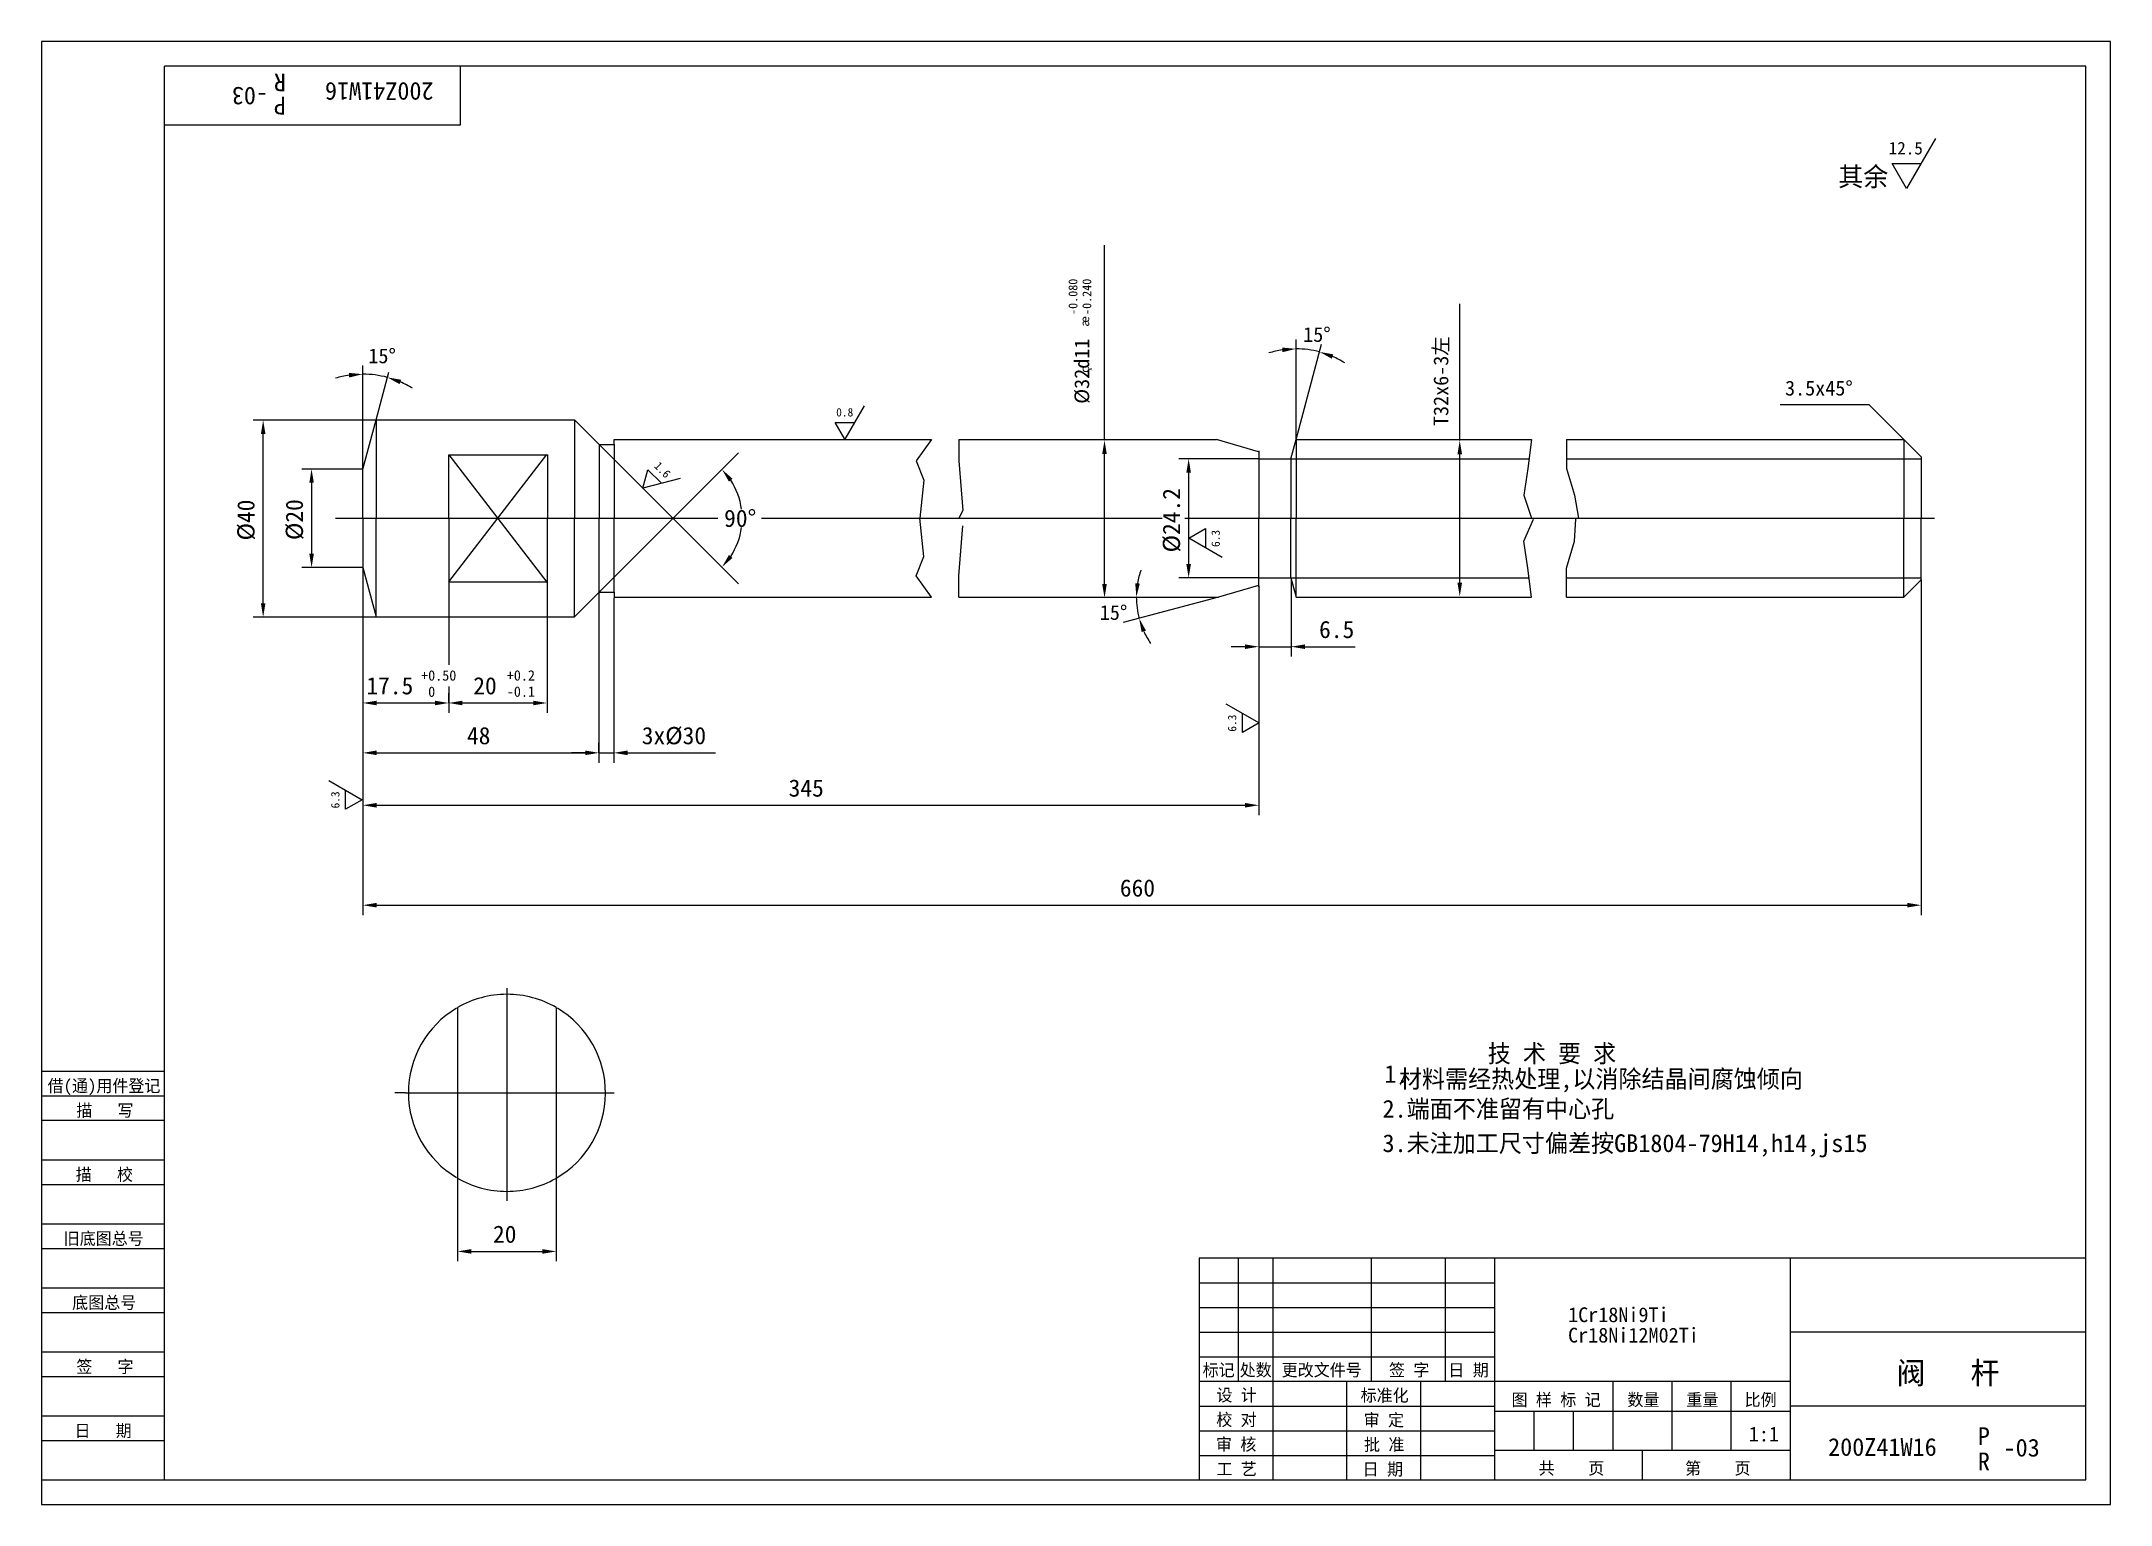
# Model space of a CAD drawing. Header units: metres. Extents: x 0 to 420, y 0 to 297.
import ezdxf

# ---------------------------------------------------------------- set-up
doc = ezdxf.new("R2010")
doc.units = ezdxf.units.M
for name, color, linetype in [('C', 6, 'Continuous'), ('D', 1, 'Continuous'), ('FL', 5, 'Continuous'), ('HA', 5, 'Continuous'), ('T', 7, 'Continuous'), ('TL', 4, 'Continuous')]:
    doc.layers.add(name, color=color, linetype=linetype)

# ---------------------------------------------------------------- blocks, each defined once
blk = doc.blocks.new('TUKUN3')
at = {"layer": 'FL'}
for p, q in [((420, 297), (0, 297)), ((0, 297), (0, 0)), ((420, 0), (420, 297)), ((0, 78), (25, 78)), ((0, 70), (25, 70)), ((0, 65), (25, 65)), ((0, 57), (25, 57)), ((0, 52), (25, 52)), ((243, 25), (243, 50)), ((250, 5), (250, 50)), ((270, 25), (270, 50)), ((285, 25), (285, 50)), ((0, 44), (25, 44)), ((235, 45), (295, 45)), ((0, 39), (25, 39)), ((235, 40), (295, 40)), ((235, 35), (295, 35)), ((0, 31), (25, 31)), ((235, 30), (295, 30)), ((0, 26), (25, 26)), ((280, 5), (280, 25)), ((0, 18), (25, 18)), ((235, 20), (295, 20)), ((0, 13), (25, 13)), ((235, 15), (295, 15)), ((235, 10), (295, 10)), ((0, 0), (420, 0))]:
    blk.add_line(p, q, dxfattribs=at)
at = {"layer": 'TL'}
for p, q in [((415, 292), (25, 292)), ((25, 5), (25, 292)), ((85, 292), (85, 280)), ((415, 5), (415, 292)), ((85, 280), (25, 280)), ((0, 88), (25, 88)), ((0, 83), (25, 83)), ((415, 50), (235, 50)), ((235, 50), (235, 5)), ((295, 5), (295, 50)), ((355, 5), (355, 50)), ((415, 35), (355, 35)), ((355, 25), (235, 25)), ((265, 5), (265, 25)), ((319, 11), (319, 25)), ((331, 11), (331, 25)), ((343, 11), (343, 25)), ((295, 19), (355, 19)), ((303, 11), (303, 19)), ((311, 11), (311, 19)), ((415, 20), (355, 20)), ((355, 11), (295, 11)), ((325, 5), (325, 11)), ((0, 5), (415, 5))]:
    blk.add_line(p, q, dxfattribs=at)
at = {"layer": 'T'}
for s, p in [('借(通)用件登记', (1.26, 83.76)), ('描   写', (7.09, 78.76)), ('描   校', (6.98, 65.76)), ('旧底图总号', (4.52, 52.76)), ('底图总号', (6.25, 39.76)), ('签   字', (7.1, 26.76)), ('标记', (235.71, 26.07)), ('处数', (243.22, 26.07)), ('更改文件号', (251.75, 26.07)), ('签 字', (273.53, 26.07)), ('日 期', (285.57, 26.07)), ('设 计', (238.5, 20.99)), ('标准化', (267.77, 20.93)), ('图 样 标 记', (298.4, 20.04)), ('数量', (321.92, 20.04)), ('重量', (333.88, 20.04)), ('比例', (345.7, 20.04)), ('校 对', (238.48, 15.99)), ('审 定', (268.39, 15.93)), ('日   期', (6.72, 13.76)), ('审 核', (238.41, 10.99)), ('批 准', (268.46, 10.93)), ('工 艺', (238.52, 5.99)), ('日 期', (268.18, 5.93)), ('共    页', (303.91, 6.13)), ('第    页', (333.62, 6.13))]:
    blk.add_text(s, height=2.5, dxfattribs=at).set_placement(p)

msp = doc.modelspace()

# ---------------------------------------------------------------- linework, layer by layer
at = {"layer": 'C'}
for p, q in [((59.7, 200.2), (137.32, 200.2)), ((146.19, 200.2), (227.52, 200.2)), ((232.12, 200.2), (371.28, 200.2)), ((371.28, 200.2), (384.23, 200.2)), ((94.49, 104.85), (94.49, 61.68)), ((73.93, 83.58), (71.71, 83.58)), ((73.93, 83.58), (116.26, 83.58))]:
    msp.add_line(p, q, dxfattribs=at)
at = {"layer": 'D'}
for p, q in [((384.45, 277.28), (378.59, 267.14)), ((375.67, 272.21), (381.52, 272.21)), ((378.59, 267.14), (375.67, 272.21)), ((215.79, 216.03), (215.79, 255.62)), ((287.89, 215.99), (287.89, 243.72)), ((254.67, 235.11), (254.67, 236.46)), ((257.25, 225.85), (259.84, 235.51)), ((65.24, 210.2), (65.24, 231.18)), ((254.67, 216.19), (254.67, 235.11)), ((67.92, 220.2), (70.5, 229.85)), ((167.01, 223.02), (163.1, 216.26)), ((254.67, 216.19), (257.25, 225.85)), ((370.99, 223.26), (352.93, 223.26)), ((378.06, 216.19), (370.99, 223.26)), ((67.93, 220.09), (43.01, 220.09)), ((163.1, 216.26), (161.15, 219.64)), ((161.15, 219.64), (165.06, 219.64)), ((45.01, 182.95), (45.01, 217.29)), ((113.24, 215.2), (127.38, 201.05)), ((65.24, 210.2), (52.84, 210.2)), ((82.7, 187.31), (102.59, 213.13)), ((82.7, 213.09), (102.59, 187.23)), ((122.1, 206.29), (123.11, 210.06)), ((123.11, 210.06), (125.87, 207.3)), ((127.38, 199.34), (141.52, 213.48)), ((215.79, 186.86), (215.79, 213.23)), ((247.15, 212.29), (230.86, 212.29)), ((253.62, 212.3), (301.82, 212.3)), ((287.89, 187.14), (287.89, 213.19)), ((309.59, 212.3), (381.46, 212.3)), ((54.84, 207.4), (54.84, 193)), ((129.64, 208.31), (122.1, 206.29)), ((232.86, 209.49), (232.86, 190.91)), ((113.24, 185.2), (127.38, 199.34)), ((127.38, 201.05), (141.52, 186.91)), ((232.88, 196.15), (236.26, 198.1)), ((236.26, 198.1), (236.26, 194.19)), ((239.64, 192.24), (232.88, 196.15)), ((65.24, 190.2), (52.84, 190.2)), ((65.24, 190.2), (65.24, 160.71)), ((82.67, 187.27), (82.67, 170.47)), ((102.65, 187.27), (102.65, 160.71)), ((113.18, 185.12), (113.18, 150.59)), ((247.15, 188.11), (230.86, 188.11)), ((247.1, 186.46), (247.1, 172.14)), ((253.62, 188.1), (301.82, 188.1)), ((253.65, 188.06), (253.65, 172.14)), ((309.59, 188.1), (381.46, 188.1)), ((381.56, 187.75), (381.56, 119.67)), ((116.17, 184.05), (116.17, 150.59)), ((238.91, 184.2), (219.59, 179.02)), ((67.93, 180.15), (43.01, 180.15)), ((244.3, 174.14), (241.5, 174.14)), ((247.1, 174.14), (253.65, 174.14)), ((256.45, 174.14), (259.25, 174.14)), ((259.25, 174.14), (266.68, 174.14)), ((247.1, 172.14), (247.1, 139.95)), ((82.67, 166.07), (82.67, 160.71)), ((82.67, 162.71), (82.67, 164.71)), ((65.24, 160.71), (65.24, 150.59)), ((68.04, 162.71), (79.87, 162.71)), ((85.47, 162.71), (99.85, 162.71)), ((240.39, 162.56), (247.15, 158.66)), ((243.77, 156.71), (243.77, 160.61)), ((247.15, 158.66), (243.77, 156.71)), ((68.04, 152.59), (110.38, 152.59)), ((110.38, 152.59), (107.58, 152.59)), ((113.18, 152.59), (113.18, 154.59)), ((113.18, 152.59), (116.17, 152.59)), ((118.97, 152.59), (121.77, 152.59)), ((121.77, 152.59), (136.86, 152.59)), ((65.24, 150.59), (65.24, 139.95)), ((58.35, 146.99), (65.11, 143.08)), ((61.73, 141.13), (61.73, 145.04)), ((65.11, 143.08), (61.73, 141.13)), ((65.24, 139.95), (65.24, 119.67)), ((68.04, 141.95), (244.3, 141.95)), ((68.04, 121.67), (378.76, 121.67)), ((84.47, 66.27), (84.47, 49.39)), ((104.51, 66.27), (104.51, 49.39)), ((87.27, 51.39), (101.71, 51.39))]:
    msp.add_line(p, q, dxfattribs=at)
for centre, radius, start, end in [((254.67, 216.19), 18.41, 98.72, 107.45), ((254.67, 216.19), 18.41, 75, 90), ((254.67, 216.19), 18.41, 57.55, 66.28), ((65.24, 210.2), 19.25, 98.34, 106.68), ((65.24, 210.2), 19.25, 75, 90), ((65.24, 210.2), 19.25, 58.32, 66.66), ((128.23, 200.2), 14.01, 7.55, 33.53), ((128.23, 200.2), 14.01, 326.47, 352.45), ((238.91, 184.2), 16.67, 160.73, 170.36), ((238.91, 184.2), 16.67, 180, 195), ((238.91, 184.2), 16.67, 204.64, 214.27)]:
    msp.add_arc(centre, radius, start, end, dxfattribs=at)
for points in [[(251.84, 234.85), (251.91, 233.92), (254.67, 234.59)], [(261.92, 232.6), (262.23, 233.48), (259.43, 233.97)], [(62.41, 229.71), (62.48, 228.78), (65.24, 229.45)], [(72.71, 227.43), (73.02, 228.32), (70.22, 228.8)], [(44.55, 217.29), (45.48, 217.29), (45.01, 220.09)], [(215.32, 213.23), (216.25, 213.23), (215.79, 216.03)], [(287.42, 213.19), (288.36, 213.19), (287.89, 215.99)], [(54.38, 207.4), (55.31, 207.4), (54.84, 210.2)], [(139.55, 207.64), (140.28, 208.23), (138.14, 210.11)], [(232.4, 209.49), (233.33, 209.49), (232.86, 212.29)], [(54.38, 193), (55.31, 193), (54.84, 190.2)], [(140.28, 192.16), (139.55, 192.75), (138.14, 190.29)], [(232.4, 190.91), (233.33, 190.91), (232.86, 188.11)], [(215.32, 186.86), (216.25, 186.86), (215.79, 184.06)], [(222.95, 186.95), (222.02, 187.03), (222.25, 184.2)], [(287.42, 187.14), (288.36, 187.14), (287.89, 184.34)], [(44.55, 182.95), (45.48, 182.95), (45.01, 180.15)], [(223.32, 177.09), (224.2, 177.41), (222.81, 179.89)], [(244.3, 174.6), (244.3, 173.67), (247.1, 174.14)], [(256.45, 174.6), (256.45, 173.67), (253.65, 174.14)], [(68.04, 163.17), (68.04, 162.24), (65.24, 162.71)], [(79.87, 163.17), (79.87, 162.24), (82.67, 162.71)], [(85.47, 163.17), (85.47, 162.24), (82.67, 162.71)], [(99.85, 163.17), (99.85, 162.24), (102.65, 162.71)], [(68.04, 153.06), (68.04, 152.13), (65.24, 152.59)], [(110.38, 153.06), (110.38, 152.13), (113.18, 152.59)], [(110.38, 153.06), (110.38, 152.13), (113.18, 152.59)], [(118.97, 153.06), (118.97, 152.13), (116.17, 152.59)], [(68.04, 142.42), (68.04, 141.48), (65.24, 141.95)], [(244.3, 142.42), (244.3, 141.48), (247.1, 141.95)], [(68.04, 122.13), (68.04, 121.2), (65.24, 121.67)], [(378.76, 122.13), (378.76, 121.2), (381.56, 121.67)], [(87.27, 51.86), (87.27, 50.92), (84.47, 51.39)], [(101.71, 51.86), (101.71, 50.92), (104.51, 51.39)]]:
    msp.add_solid(points, dxfattribs=at)
at = {"layer": 'HA'}
for p, q in [((180.69, 216.2), (177.53, 211.85)), ((186.23, 216.2), (186.23, 211.85)), ((302.47, 216.19), (301.68, 210.3)), ((309.59, 216.19), (309.59, 210.3)), ((177.53, 211.85), (179.1, 207.97)), ((186.23, 211.85), (187.01, 201.75)), ((301.68, 210.3), (300.9, 204.86)), ((309.59, 210.3), (311.18, 204.86)), ((179.1, 207.97), (178.32, 200.2)), ((187.01, 201.75), (186.23, 200.2)), ((300.9, 204.86), (302.47, 200.2)), ((311.18, 204.86), (311.97, 200.2)), ((179.1, 192.43), (178.32, 200.2)), ((186.23, 188.54), (187.01, 198.65)), ((300.9, 195.54), (302.83, 200)), ((311.18, 195.54), (311.44, 200)), ((301.68, 190.09), (300.9, 195.54)), ((309.59, 190.09), (311.18, 195.54)), ((177.53, 188.54), (179.1, 192.43)), ((302.47, 184.21), (301.68, 190.09)), ((309.59, 184.21), (309.59, 190.09)), ((180.69, 184.2), (177.53, 188.54)), ((186.23, 184.2), (186.23, 188.54))]:
    msp.add_line(p, q, dxfattribs=at)
at = {"layer": 'TL'}
for p, q in [((65.24, 210.2), (67.92, 220.2)), ((67.92, 220.2), (67.92, 200.25)), ((67.92, 220.2), (108.24, 220.2)), ((108.24, 220.2), (108.24, 200.25)), ((108.24, 220.2), (113.24, 215.2)), ((113.24, 215.2), (113.24, 200.25)), ((113.24, 215.2), (116.24, 215.2)), ((116.24, 216.2), (180.69, 216.2)), ((116.24, 215.2), (116.24, 216.2)), ((116.24, 215.2), (116.24, 200.25)), ((186.23, 216.2), (238.54, 216.2)), ((247.07, 213.7), (238.54, 216.2)), ((253.62, 212.3), (254.67, 216.19)), ((254.67, 216.19), (254.67, 200.22)), ((254.67, 216.19), (302.47, 216.19)), ((309.59, 216.19), (378.06, 216.19)), ((378.06, 216.19), (378.06, 200.22)), ((381.56, 212.69), (378.06, 216.19)), ((65.24, 200.2), (65.24, 210.2)), ((82.7, 213.09), (102.7, 213.09)), ((82.7, 200.09), (82.7, 213.09)), ((102.7, 213.09), (102.7, 200.09)), ((247.12, 213.86), (247.12, 212.3)), ((247.12, 212.3), (247.12, 200.22)), ((247.12, 212.3), (253.62, 212.3)), ((253.62, 212.3), (253.62, 200.22)), ((381.56, 212.69), (381.56, 200.2)), ((65.24, 200.2), (65.24, 190.2)), ((67.92, 180.2), (67.92, 200.14)), ((82.7, 200.31), (82.7, 187.31)), ((102.7, 187.31), (102.7, 200.31)), ((108.24, 180.2), (108.24, 200.14)), ((113.24, 185.2), (113.24, 200.14)), ((116.24, 185.2), (116.24, 200.14)), ((247.12, 188.1), (247.12, 200.18)), ((253.62, 188.1), (253.62, 200.18)), ((254.67, 184.21), (254.67, 200.18)), ((378.06, 184.21), (378.06, 200.18)), ((381.56, 187.71), (381.56, 200.2)), ((65.24, 190.2), (67.92, 180.2)), ((82.7, 187.31), (102.7, 187.31)), ((108.24, 180.2), (113.24, 185.2)), ((113.24, 185.2), (116.24, 185.2)), ((116.24, 185.2), (116.24, 184.2)), ((247.07, 186.58), (238.91, 184.2)), ((247.12, 188.1), (253.62, 188.1)), ((247.12, 186.28), (247.12, 188.1)), ((253.62, 188.1), (254.67, 184.21)), ((381.56, 187.71), (378.06, 184.21)), ((116.24, 184.2), (180.69, 184.2)), ((186.23, 184.2), (238.91, 184.2)), ((254.67, 184.21), (302.47, 184.21)), ((309.59, 184.21), (378.06, 184.21)), ((67.92, 180.2), (108.24, 180.2)), ((84.47, 100.88), (84.47, 66.27)), ((104.51, 100.88), (104.51, 66.27))]:
    msp.add_line(p, q, dxfattribs=at)
for start, end in [(90, 120.08), (59.92, 90), (120.8, 239.22), (300.08, 59.13), (239.92, 270), (270, 299.75)]:
    msp.add_arc((94.49, 83.58), 20, start, end, dxfattribs=at)

# ---------------------------------------------------------------- block references
at = {"layer": 'D'}
msp.add_blockref('TUKUN3', (0, 0), dxfattribs=at)

# ---------------------------------------------------------------- texts
for s, height, rotation, p in [('R', 3.6, 180, (49.63, 290.47)), ('-03', 3.6, 180, (46, 287.73)), ('P', 3.6, 180, (49.63, 285.75)), ('200Z41W16', 3.6, 180, (79.6, 288.67)), ('-0.080', 1.8, 90, (210.28, 241.48)), ('-0.240', 1.8, 90, (213.1, 241.48)), ('%%230', 1.8, 90, (212.68, 239.08)), ('%%c32d11', 3, 90, (212.68, 223.44)), ('T32x6-3左', 3, 90, (285.57, 218.92)), ('%%231', 1.8, 90, (212.68, 229.73)), ('1.6', 1.7, 315, (124.25, 210.67)), ('%%c24.2', 3.5, 90, (231.11, 193.28)), ('%%c40', 3.5, 90, (43.26, 195.7)), ('%%c20', 3.5, 90, (53.09, 195.78)), ('6.3', 1.7, 90, (239.19, 194.37)), ('6.3', 1.7, 90, (242.54, 156.88)), ('6.3', 1.7, 90, (60.5, 141.3))]:
    msp.add_text(s, height=height, rotation=rotation, dxfattribs=at).set_placement(p)
for s, height, p in [('12.5', 2.55, (374.95, 274.05)), ('其余', 3.9, (364.72, 267.6)), ('15%%d', 3, (256.11, 236.01)), ('15%%d', 3, (66.37, 231.67)), ('3.5x45%%d', 3, (353.92, 225.12)), ('0.8', 1.7, (161.32, 220.87)), ('90%%d', 3.5, (138.58, 198.45)), ('15%%d', 3, (214.83, 179.58)), ('6.5', 3.5, (259.34, 175.89)), ('+0.50', 2.1, (77.08, 167.25)), ('+0.2', 2.1, (94.47, 167.26)), ('17.5', 3.5, (65.96, 164.46)), (' 0', 2.1, (77.08, 163.96)), ('20', 3.5, (87.66, 164.46)), ('-0.1', 2.1, (94.47, 163.97)), ('48', 3.5, (86.38, 154.34)), ('3x%%C30', 3.5, (121.86, 154.34)), ('345', 3.5, (151.67, 143.7)), ('660', 3.5, (218.9, 123.42)), ('技 术 要 求', 3.6, (293.57, 89.76)), ('1.', 3.6, (272.58, 85.63)), ('材料需经热处理,以消除结晶间腐蚀倾向', 3.6, (275.54, 84.61)), ('2.端面不准留有中心孔', 3.6, (272.22, 78.55)), ('3.未注加工尺寸偏差按GB1804-79H14,h14,js15', 3.6, (272.21, 71.56)), ('20', 3.5, (91.66, 53.14)), ('1Cr18Ni9Ti', 3, (309.88, 37.04)), ('Cr18Ni12M02Ti', 3, (309.88, 32.9)), ('阀   杆', 4.5, (376.56, 24.47)), ('1:1', 3, (346.56, 12.82)), ('200Z41W16', 3.6, (362.66, 9.9)), ('P', 3.6, (393.05, 12.1)), ('-03', 3.6, (398.27, 9.76)), ('R', 3.6, (393.05, 6.97))]:
    msp.add_text(s, height=height, dxfattribs=at).set_placement(p)

doc.saveas('drawing.dxf')
